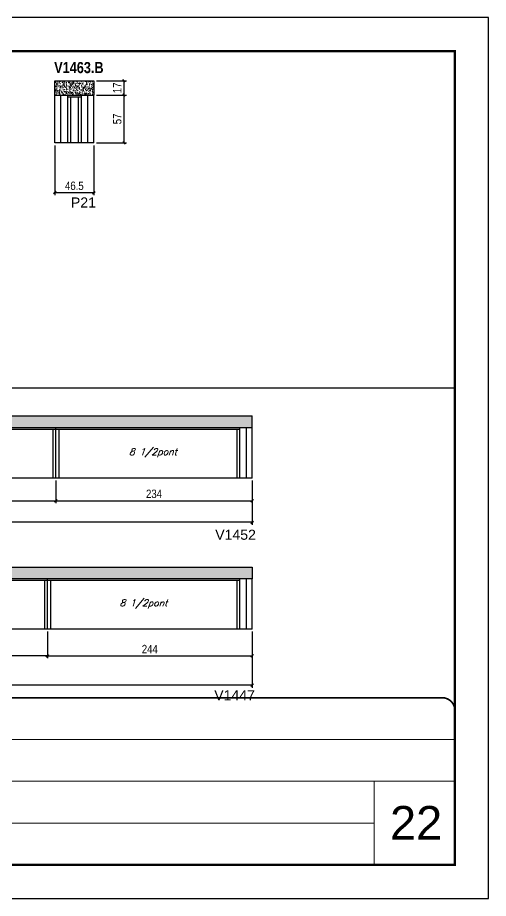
# Model space of a CAD drawing. Extents: x 3309 to 9563, y -2522 to 14608.
# Drawn here: x 5832 to 6393, y 7815 to 8865 of the extents above; entities that cross this region are included whole.
import ezdxf

# ---------------------------------------------------------------- set-up
doc = ezdxf.new("R2010")
doc.units = 0
doc.linetypes.add('CONTINUO', pattern=[0])
doc.linetypes.add('DASHED', pattern=[0.75, 0.5, -0.25])
for name, color, linetype in [('5', 5, 'Continuous'), ('COTA', 241, 'Continuous'), ('NOMENCLATURA', 7, 'Continuous'), ('Painéis', 200, 'Continuous'), ('SARR_2.2x7', 40, 'Continuous'), ('SARR_3.5x7', 81, 'Continuous'), ('texto', 7, 'Continuous')]:
    doc.layers.add(name, color=color, linetype=linetype)
for name, color, linetype, lineweight in [('CARIMBO', 255, 'Continuous', 9), ('Folhas', 255, 'Continuous', 9), ('SARRAFO DE PRESSAO', 251, 'DASHED', 9)]:
    doc.layers.add(name, color=color, linetype=linetype, lineweight=lineweight)
doc.layers.add('Laje_Perimetro', color=7, linetype='Continuous', plot=False)
doc.styles.add('ARIAL', font='arial.ttf')
doc.styles.add('COTA TECNICA', font='techl___.ttf', dxfattribs={"height": 10})
doc.styles.add('Romans', font='romans.shx')
doc.styles.get("Standard").update_dxf_attribs({"font": 'arial.ttf'})
doc.styles.add('TECNICA', font='techb___.ttf', dxfattribs={"height": 10})
doc.styles.add('Tecnologia', font='')
doc.styles.get('Tecnologia').set_extended_font_data('Forgotten Futurist')
doc.dimstyles.new('PAINEL', dxfattribs={"dimtxt": 10, "dimasz": 3, "dimexe": 3, "dimexo": 3, "dimgap": 3, "dimtad": 1, "dimdec": 1, "dimzin": 12, "dimdsep": 46, "dimtxsty": 'COTA TECNICA', "dimblk1": 'OBLIQUE', "dimblk2": 'OBLIQUE', "dimsah": 1, "dimcen": 0.9, "dimclrd": 4, "dimclre": 4, "dimclrt": 240, "dimadec": 1, "dimazin": 3, "dimtfac": 1, "dimtdec": 1, "dimtmove": 0, "dimatfit": 3, "dimfxl": 1, "dimtolj": 1, "dimtzin": 12, "dimarcsym": 0})

# ---------------------------------------------------------------- blocks, each defined once
blk = doc.blocks.new('9999999999')
at = {"color": 30, "linetype": 'CONTINUO'}
for p, q in [((98564.6, 34230.2), (98564.6, 34429.4)), ((98564.6, 34379.6), (99584, 34379.6)), ((98564.6, 34329.8), (99488, 34329.8)), ((99584, 34329.8), (99488, 34329.8)), ((99488, 34329.8), (99488, 34230.2)), ((98564.6, 34280), (99488, 34280))]:
    blk.add_line(p, q, dxfattribs=at)
at = {"color": 30, "linetype": 'CONTINUO', "const_width": 2}
blk.add_lwpolyline([(99584, 34230.2), (99584, 34414.4, 0.414214), (99569, 34429.4), (98229, 34429.4, 0.414214), (98214, 34414.4), (98214, 34245.2, 0.414214), (98229, 34230.2), (99584, 34230.2)], format="xyb", dxfattribs=at)
at = {"layer": 'Folhas'}
blk.add_lwpolyline([(98139, 34190.2), (99624, 34190.2), (99624, 35240.2), (98139, 35240.2)], close=True, dxfattribs=at)
at = {"layer": 'Folhas', "color": 30, "const_width": 3}
blk.add_lwpolyline([(98214, 34230.2), (99584, 34230.2), (99584, 35200.2), (98214, 35200.2)], close=True, dxfattribs=at)
at = {"color": 7, "linetype": 'Continuous', "ltscale": 5, "style": 'ARIAL'}
for s, height, p in [('SKR', 15.48, (98837.7, 34393.1)), ('LEAF LOEFGREN', 15.483, (98837.7, 34343.3)), ('6°PAVIMENTO', 15.483, (98837.7, 34293.5)), ('NOVA SISTEMAS CONSTRUTIVOS', 11.059, (98263.2, 34267.2)), ('LATERAIS DE VIGAS', 15.483, (98837.7, 34243.7))]:
    blk.add_text(s, height=height, dxfattribs=at).set_placement(p)
at = {"layer": 'Folhas', "color": 7, "style": 'Tecnologia', "width": 1.5}
for s, p in [('CLIENTE:', (98573.7, 34397.2)), ('OBRA:', (98573.7, 34347.3)), ('PAVIMENTO:', (98573.7, 34297.5)), ('PROJETO:', (98573.7, 34247.7))]:
    blk.add_text(s, height=14, dxfattribs=at).set_placement(p)
blk = doc.blocks.new('_Oblique')
at = {"color": 0, "linetype": 'ByBlock', "lineweight": -2}
blk.add_line((-0.5, -0.5), (0.5, 0.5), dxfattribs=at)
blk = doc.blocks.new('*D2189')
at = {"layer": 'COTA', "color": 4, "lineweight": -2, "transparency": 16777216}
for p, q in [((5925.9, 8772.7), (5961.9, 8772.7)), ((5958.9, 8715.7), (5958.9, 8772.7)), ((5925.9, 8715.7), (5961.9, 8715.7))]:
    blk.add_line(p, q, dxfattribs=at)
at = {"layer": 'Defpoints', "color": 0, "transparency": 16777216}
for p in [(5922.9, 8772.7), (5958.9, 8772.7), (5922.9, 8715.7)]:
    blk.add_point(p, dxfattribs=at)
at = {"layer": 'COTA', "color": 4, "lineweight": -2, "transparency": 16777216, "xscale": 3, "yscale": 3, "zscale": 3}
for p, rotation in [((5958.9, 8772.7), 90), ((5958.9, 8715.7), 270)]:
    blk.add_blockref('_Oblique', p, dxfattribs=dict(at, rotation=rotation))
at = {"layer": 'COTA', "color": 240, "transparency": 16777216, "insert": (5950.8, 8744.2), "char_height": 10, "attachment_point": 5, "rotation": 90, "style": 'COTA TECNICA'}
blk.add_mtext('\\A1;57', dxfattribs=at)
blk = doc.blocks.new('*D2190')
at = {"layer": 'COTA', "color": 4, "lineweight": -2, "transparency": 16777216}
for p, q in [((5925.9, 8789.7), (5961.9, 8789.7)), ((5958.9, 8772.7), (5958.9, 8789.7)), ((5925.9, 8772.7), (5961.9, 8772.7))]:
    blk.add_line(p, q, dxfattribs=at)
at = {"layer": 'Defpoints', "color": 0, "transparency": 16777216}
for p in [(5922.9, 8789.7), (5958.9, 8789.7), (5922.9, 8772.7)]:
    blk.add_point(p, dxfattribs=at)
at = {"layer": 'COTA', "color": 4, "lineweight": -2, "transparency": 16777216, "xscale": 3, "yscale": 3, "zscale": 3}
for p, rotation in [((5958.9, 8789.7), 90), ((5958.9, 8772.7), 270)]:
    blk.add_blockref('_Oblique', p, dxfattribs=dict(at, rotation=rotation))
at = {"layer": 'COTA', "color": 240, "transparency": 16777216, "insert": (5950.8, 8781.2), "char_height": 10, "attachment_point": 5, "rotation": 90, "style": 'COTA TECNICA'}
blk.add_mtext('\\A1;17', dxfattribs=at)
blk = doc.blocks.new('*D2191')
at = {"layer": 'COTA', "color": 4, "lineweight": -2, "transparency": 16777216}
for p, q in [((5876.4, 8712.7), (5876.4, 8653.3)), ((5922.9, 8712.7), (5922.9, 8653.3)), ((5876.4, 8656.3), (5922.9, 8656.3))]:
    blk.add_line(p, q, dxfattribs=at)
at = {"layer": 'Defpoints', "color": 0, "transparency": 16777216}
for p in [(5876.4, 8715.7), (5922.9, 8715.7), (5922.9, 8656.3)]:
    blk.add_point(p, dxfattribs=at)
at = {"layer": 'COTA', "color": 4, "lineweight": -2, "transparency": 16777216, "xscale": 3, "yscale": 3, "zscale": 3, "rotation": 180}
blk.add_blockref('_Oblique', (5876.4, 8656.3), dxfattribs=at)
at = {"layer": 'COTA', "color": 4, "lineweight": -2, "transparency": 16777216, "xscale": 3, "yscale": 3, "zscale": 3}
blk.add_blockref('_Oblique', (5922.9, 8656.3), dxfattribs=at)
at = {"layer": 'COTA', "color": 240, "transparency": 16777216, "insert": (5899.7, 8664.4), "char_height": 10, "attachment_point": 5, "style": 'COTA TECNICA'}
blk.add_mtext('\\A1;46.5', dxfattribs=at)
blk = doc.blocks.new('*D2207')
at = {"layer": 'COTA', "color": 4, "lineweight": -2, "transparency": 16777216}
for p, q in [((5633.6, 8313.1), (5633.6, 8286)), ((5877.6, 8313.1), (5877.6, 8286)), ((5633.6, 8289), (5877.6, 8289))]:
    blk.add_line(p, q, dxfattribs=at)
at = {"layer": 'Defpoints', "color": 0, "transparency": 16777216}
for p in [(5633.6, 8316.1, 0), (5877.6, 8316.1, 0), (5877.6, 8289)]:
    blk.add_point(p, dxfattribs=at)
at = {"layer": 'COTA', "color": 4, "lineweight": -2, "transparency": 16777216, "xscale": 3, "yscale": 3, "zscale": 3, "rotation": 180}
blk.add_blockref('_Oblique', (5633.6, 8289), dxfattribs=at)
at = {"layer": 'COTA', "color": 4, "lineweight": -2, "transparency": 16777216, "xscale": 3, "yscale": 3, "zscale": 3}
blk.add_blockref('_Oblique', (5877.6, 8289), dxfattribs=at)
at = {"layer": 'COTA', "color": 240, "transparency": 16777216, "insert": (5755.6, 8297.1), "char_height": 10, "attachment_point": 5, "style": 'COTA TECNICA'}
blk.add_mtext('\\A1;244', dxfattribs=at)
blk = doc.blocks.new('*D2208')
at = {"layer": 'COTA', "color": 4, "lineweight": -2, "transparency": 16777216}
for p, q in [((5877.6, 8313.1), (5877.6, 8286)), ((6111.6, 8313.1), (6111.6, 8286)), ((5877.6, 8289), (6111.6, 8289))]:
    blk.add_line(p, q, dxfattribs=at)
at = {"layer": 'Defpoints', "color": 0, "transparency": 16777216}
for p in [(5877.6, 8316.1, 0), (6111.6, 8316.1, 0), (6111.6, 8289)]:
    blk.add_point(p, dxfattribs=at)
at = {"layer": 'COTA', "color": 4, "lineweight": -2, "transparency": 16777216, "xscale": 3, "yscale": 3, "zscale": 3, "rotation": 180}
blk.add_blockref('_Oblique', (5877.6, 8289), dxfattribs=at)
at = {"layer": 'COTA', "color": 4, "lineweight": -2, "transparency": 16777216, "xscale": 3, "yscale": 3, "zscale": 3}
blk.add_blockref('_Oblique', (6111.6, 8289), dxfattribs=at)
at = {"layer": 'COTA', "color": 240, "transparency": 16777216, "insert": (5994.6, 8297.2), "char_height": 10, "attachment_point": 5, "style": 'COTA TECNICA'}
blk.add_mtext('\\A1;234', dxfattribs=at)
blk = doc.blocks.new('*D2209')
at = {"layer": 'COTA', "color": 4, "lineweight": -2, "transparency": 16777216}
for p, q in [((5389.6, 8313.1), (5389.6, 8260.3)), ((6111.6, 8313.1), (6111.6, 8260.3)), ((6111.6, 8263.3), (5389.6, 8263.3))]:
    blk.add_line(p, q, dxfattribs=at)
at = {"layer": 'Defpoints', "color": 0, "transparency": 16777216}
for p in [(5389.6, 8316.1, 0), (6111.6, 8316.1, 0), (5389.6, 8263.3)]:
    blk.add_point(p, dxfattribs=at)
at = {"layer": 'COTA', "color": 4, "lineweight": -2, "transparency": 16777216, "xscale": 3, "yscale": 3, "zscale": 3, "rotation": 180}
blk.add_blockref('_Oblique', (5389.6, 8263.3), dxfattribs=at)
at = {"layer": 'COTA', "color": 4, "lineweight": -2, "transparency": 16777216, "xscale": 3, "yscale": 3, "zscale": 3}
blk.add_blockref('_Oblique', (6111.6, 8263.3), dxfattribs=at)
at = {"layer": 'COTA', "color": 240, "transparency": 16777216, "insert": (5750.6, 8271.4), "char_height": 10, "attachment_point": 5, "style": 'COTA TECNICA'}
blk.add_mtext('\\A1;722', dxfattribs=at)
blk = doc.blocks.new('*D2213')
at = {"layer": 'COTA', "color": 4, "linetype": 'ByBlock', "lineweight": -2, "transparency": 16777216}
for p, q in [((5708.1, 8133), (5708.1, 8101.2)), ((5867.6, 8133), (5867.6, 8101.2)), ((5867.6, 8104.2), (5708.1, 8104.2))]:
    blk.add_line(p, q, dxfattribs=at)
at = {"layer": 'Defpoints', "color": 0, "linetype": 'ByBlock', "transparency": 16777216}
for p in [(5708.1, 8136), (5867.6, 8136), (5708.1, 8104.2)]:
    blk.add_point(p, dxfattribs=at)
at = {"layer": 'COTA', "color": 4, "linetype": 'ByBlock', "lineweight": -2, "transparency": 16777216, "xscale": 3, "yscale": 3, "zscale": 3, "rotation": 180}
blk.add_blockref('_Oblique', (5708.1, 8104.2), dxfattribs=at)
at = {"layer": 'COTA', "color": 4, "linetype": 'ByBlock', "lineweight": -2, "transparency": 16777216, "xscale": 3, "yscale": 3, "zscale": 3}
blk.add_blockref('_Oblique', (5867.6, 8104.2), dxfattribs=at)
at = {"layer": 'COTA', "color": 240, "linetype": 'ByBlock', "transparency": 16777216, "insert": (5787.9, 8112.3), "char_height": 10, "attachment_point": 5, "style": 'COTA TECNICA'}
blk.add_mtext('\\A1;159.5', dxfattribs=at)
blk = doc.blocks.new('*D2220')
at = {"layer": 'COTA', "color": 4, "linetype": 'ByBlock', "lineweight": -2, "transparency": 16777216}
for p, q in [((5389.6, 8133), (5389.6, 8066.1)), ((6111.6, 8133), (6111.6, 8066.1)), ((6111.6, 8069.1), (5389.6, 8069.1))]:
    blk.add_line(p, q, dxfattribs=at)
at = {"layer": 'Defpoints', "color": 0, "linetype": 'ByBlock', "transparency": 16777216}
for p in [(5389.6, 8136), (6111.6, 8136), (5389.6, 8069.1)]:
    blk.add_point(p, dxfattribs=at)
at = {"layer": 'COTA', "color": 4, "linetype": 'ByBlock', "lineweight": -2, "transparency": 16777216, "xscale": 3, "yscale": 3, "zscale": 3, "rotation": 180}
blk.add_blockref('_Oblique', (5389.6, 8069.1), dxfattribs=at)
at = {"layer": 'COTA', "color": 4, "linetype": 'ByBlock', "lineweight": -2, "transparency": 16777216, "xscale": 3, "yscale": 3, "zscale": 3}
blk.add_blockref('_Oblique', (6111.6, 8069.1), dxfattribs=at)
at = {"layer": 'COTA', "color": 240, "linetype": 'ByBlock', "transparency": 16777216, "insert": (5750.6, 8077.2), "char_height": 10, "attachment_point": 5, "style": 'COTA TECNICA'}
blk.add_mtext('\\A1;722', dxfattribs=at)
blk = doc.blocks.new('*D2224')
at = {"layer": 'COTA', "color": 4, "lineweight": -2, "transparency": 16777216}
for p, q in [((5867.6, 8133), (5867.6, 8101.2)), ((6111.6, 8133), (6111.6, 8101.2)), ((5867.6, 8104.2), (6111.6, 8104.2))]:
    blk.add_line(p, q, dxfattribs=at)
at = {"layer": 'Defpoints', "color": 0, "transparency": 16777216}
for p in [(5867.6, 8136, 0), (6111.6, 8136, 0), (6111.6, 8104.2)]:
    blk.add_point(p, dxfattribs=at)
at = {"layer": 'COTA', "color": 4, "lineweight": -2, "transparency": 16777216, "xscale": 3, "yscale": 3, "zscale": 3, "rotation": 180}
blk.add_blockref('_Oblique', (5867.6, 8104.2), dxfattribs=at)
at = {"layer": 'COTA', "color": 4, "lineweight": -2, "transparency": 16777216, "xscale": 3, "yscale": 3, "zscale": 3}
blk.add_blockref('_Oblique', (6111.6, 8104.2), dxfattribs=at)
at = {"layer": 'COTA', "color": 240, "transparency": 16777216, "insert": (5989.6, 8112.2), "char_height": 10, "attachment_point": 5, "style": 'COTA TECNICA'}
blk.add_mtext('\\A1;244', dxfattribs=at)

msp = doc.modelspace()

# ---------------------------------------------------------------- hatches: boundary and pattern name
at = {"layer": 'COTA'}
h = msp.add_hatch(dxfattribs=at)
h.set_pattern_fill('AR-CONC', color=256, scale=0.03)
h.set_pattern_definition([(50, (0, 9.63), (5.46554, -0.4781726), [0.5715, -6.2865]), (355, (0, 9.63), (-1.0573026, 5.7317054), [0.4572, -5.0292175]), (100.451445, (0.4555, 9.5903), (4.4082374, 5.2535326), [0.4857003, -5.3427073]), (46.1842, (0, 11.154), (8.1323712, -1.26127), [0.85725, -9.42975]), (96.63556, (0.678, 11.049), (7.122124, 7.422784), [0.728551, -8.014068]), (351.18415, (0, 11.154), (7.122124, 7.422784), [0.685799, -7.543792]), (21, (0.762, 10.773), (4.5484317, -3.067956), [0.5715, -6.2865]), (326, (0.762, 10.773), (1.8540609, 5.525639), [0.4572, -5.0292]), (71.451445, (1.141, 10.5175), (6.4024926, 2.457683), [0.4857003, -5.342698]), (37.5, (0, 9.6302), (0.0926581, 2.53665117), [0, -4.96824, 0, -5.1054, 0, -5.04825]), (7.5, (0, 9.6302), (2.0045899, 3.00541724), [0, -2.91084, 0, -4.85394, 0, -1.92405]), (327.5, (-1.6993, 9.6302), (4.06771786, -0.17186232), [0, -1.905, 0, -5.9436, 0, -7.8867]), (317.5, (-2.4613, 9.6302), (4.4438754, 0.7627947), [0, -2.4765, 0, -3.94716, 0, -5.6007])])
h.paths.add_polyline_path([(5876.42, 8789.66), (5876.42, 8772.66), (5922.92, 8772.66), (5922.92, 8789.66)])
h = msp.add_hatch(dxfattribs=at)
h.set_pattern_fill('AR-CONC', color=256, scale=0.03)
h.set_pattern_definition([(50, (1647.4945, -1162.19), (5.46554, -0.4781726), [0.5715, -6.2865]), (355, (1647.4945, -1162.19), (-1.0573026, 5.7317054), [0.4572, -5.0292175]), (100.451445, (1647.95, -1162.23), (4.4082374, 5.2535326), [0.4857003, -5.3427073]), (46.1842, (1647.4945, -1160.666), (8.1323712, -1.26127), [0.85725, -9.42975]), (96.63556, (1648.172, -1160.771), (7.122124, 7.422784), [0.728551, -8.014068]), (351.18415, (1647.4945, -1160.666), (7.122124, 7.422784), [0.685799, -7.543792]), (21, (1648.2565, -1161.047), (4.5484317, -3.067956), [0.5715, -6.2865]), (326, (1648.2565, -1161.047), (1.854061, 5.525639), [0.4572, -5.0292]), (71.451445, (1648.6356, -1161.3027), (6.4024926, 2.457683), [0.4857003, -5.342698]), (37.5, (1647.4945, -1162.19), (0.0926581, 2.53665117), [0, -4.96824, 0, -5.1054, 0, -5.04825]), (7.5, (1647.4945, -1162.19), (2.0045899, 3.00541724), [0, -2.91084, 0, -4.85394, 0, -1.92405]), (327.5, (1645.7953, -1162.19), (4.06771786, -0.17186232), [0, -1.905, 0, -5.9436, 0, -7.8867]), (317.5, (1645.0333, -1162.19), (4.4438754, 0.7627947), [0, -2.4765, 0, -3.94716, 0, -5.6007])])
h.paths.add_polyline_path([(6111.6, 8376.13), (6111.6, 8390.13), (5389.6, 8390.13), (5389.6, 8376.13)])
h = msp.add_hatch(dxfattribs=at)
h.set_pattern_fill('AR-CONC', color=256, scale=0.03)
h.set_pattern_definition([(50, (187.9945, -1308.655), (5.46554, -0.4781726), [0.5715, -6.2865]), (355, (187.9945, -1308.655), (-1.0573026, 5.7317054), [0.4572, -5.0292175]), (100.451445, (188.45, -1308.695), (4.4082374, 5.2535326), [0.4857003, -5.3427073]), (46.1842, (187.9945, -1307.131), (8.1323712, -1.26127), [0.85725, -9.42975]), (96.63556, (188.672, -1307.236), (7.122124, 7.422784), [0.728551, -8.014068]), (351.18415, (187.9945, -1307.131), (7.122124, 7.422784), [0.685799, -7.543792]), (21, (188.7565, -1307.512), (4.5484317, -3.067956), [0.5715, -6.2865]), (326, (188.7565, -1307.512), (1.8540609, 5.525639), [0.4572, -5.0292]), (71.451445, (189.1356, -1307.7676), (6.4024926, 2.457683), [0.4857003, -5.342698]), (37.5, (187.9945, -1308.655), (0.0926581, 2.53665117), [0, -4.96824, 0, -5.1054, 0, -5.04825]), (7.5, (187.9945, -1308.655), (2.0045899, 3.00541724), [0, -2.91084, 0, -4.85394, 0, -1.92405]), (327.5, (186.2953, -1308.655), (4.06771786, -0.17186232), [0, -1.905, 0, -5.9436, 0, -7.8867]), (317.5, (185.5333, -1308.655), (4.4438754, 0.7627947), [0, -2.4765, 0, -3.94716, 0, -5.6007])])
h.paths.add_polyline_path([(5681.1, 8145.95), (5708.1, 8145.95), (5708.1, 8195.95), (6111.6, 8195.95), (6111.6, 8209.95), (5389.6, 8209.95), (5389.6, 8195.95), (5681.1, 8195.95)])

# ---------------------------------------------------------------- linework, layer by layer
for p, q in [((5876.42, 8772.66), (5876.42, 8789.66)), ((5876.42, 8789.66), (5922.92, 8789.66)), ((5922.92, 8789.66), (5922.92, 8772.66)), ((4982.87, 8423.54), (6352.87, 8423.54)), ((5389.6, 8390.13), (6111.6, 8390.13)), ((6111.6, 8376.13), (6111.6, 8390.13)), ((5389.6, 8209.95, 0), (6111.6, 8209.95, 0)), ((6111.6, 8209.95, 0), (6111.6, 8195.95, 0))]:
    msp.add_line(p, q, dxfattribs=at)
at = {"layer": 'Laje_Perimetro'}
msp.add_lwpolyline([(6392.87, 8864.98), (4907.87, 8864.98), (4907.87, 7814.98), (6392.87, 7814.98)], close=True, dxfattribs=at)
at = {"layer": 'Painéis', "linetype": 'ByBlock'}
for p, q in [((5876.42, 8715.66), (5876.42, 8772.66)), ((5876.42, 8772.66), (5922.92, 8772.66)), ((5922.92, 8715.66), (5922.92, 8772.66)), ((5922.92, 8715.66), (5876.42, 8715.66)), ((6111.6, 8376.13), (5389.6, 8376.13)), ((5877.6, 8316.13), (5877.6, 8376.13)), ((6111.6, 8316.13), (6111.6, 8376.13)), ((6111.6, 8316.13), (5389.6, 8316.13)), ((6111.6, 8195.95, 0), (5708.1, 8195.95, 0)), ((5867.6, 8135.95, 0), (5867.6, 8195.95, 0)), ((6111.6, 8135.95, 0), (6111.6, 8195.95, 0)), ((6111.6, 8135.95, 0), (5389.6, 8135.95, 0))]:
    msp.add_line(p, q, dxfattribs=at)
at = {"layer": 'SARR_2.2x7', "linetype": 'Continuous'}
for p, q in [((5883.42, 8715.66), (5883.42, 8772.66)), ((5891.42, 8770.46), (5907.92, 8770.46)), ((5915.92, 8715.66), (5915.92, 8772.66)), ((5877.6, 8373.93), (5633.6, 8373.93)), ((6096.6, 8373.93), (5877.6, 8373.93)), ((6104.6, 8316.13), (6104.6, 8376.13)), ((5867.6, 8193.75, 0), (5708.1, 8193.75, 0)), ((6096.6, 8193.75, 0), (5867.6, 8193.75, 0)), ((6104.6, 8135.95, 0), (6104.6, 8195.95, 0))]:
    msp.add_line(p, q, dxfattribs=at)
at = {"layer": 'SARR_3.5x7'}
for p, q in [((5891.42, 8772.66), (5891.42, 8715.66)), ((5894.92, 8770.46), (5894.92, 8715.66)), ((5904.42, 8770.46), (5904.42, 8715.66)), ((5907.92, 8772.66), (5907.92, 8715.66)), ((5874.1, 8373.93), (5874.1, 8316.13)), ((5881.1, 8373.93), (5881.1, 8316.13)), ((6093.1, 8373.93), (6093.1, 8316.13)), ((6096.6, 8376.13), (6096.6, 8316.13)), ((5864.1, 8193.75, 0), (5864.1, 8135.95, 0)), ((5871.1, 8193.75, 0), (5871.1, 8135.95, 0)), ((6093.1, 8193.75, 0), (6093.1, 8135.95, 0)), ((6096.6, 8195.95, 0), (6096.6, 8135.95, 0))]:
    msp.add_line(p, q, dxfattribs=at)

# ---------------------------------------------------------------- block references
at = {"layer": 'SARRAFO DE PRESSAO', "color": 6, "linetype": 'ByBlock'}
msp.add_blockref('9999999999', (-93231.11, -26375.22), dxfattribs=at)

# ---------------------------------------------------------------- texts
at = {"layer": '5', "linetype": 'Continuous'}
for s, rotation, p in [('P21', 359.99996, (5895.6, 8638.6)), ('V1452', 0.00004, (6067.51, 8242.5)), ('V1447', 0.00004, (6066.34, 8051.14, 0))]:
    msp.add_text(s, height=12, rotation=rotation, dxfattribs=at).set_placement(p)
at = {"layer": 'CARIMBO', "style": 'ARIAL'}
msp.add_text('22', height=40, dxfattribs=at).set_placement((6275.73, 7885.13))
at = {"layer": 'NOMENCLATURA', "style": 'TECNICA'}
msp.add_text('V1463.B', height=13.2, dxfattribs=at).set_placement((5875.7, 8798.84))
at = {"layer": 'texto', "color": 2, "char_height": 8, "attachment_point": 5, "style": 'Romans'}
for insert in [(5993.35, 8346.13), (5982.1, 8165.95, 0)]:
    msp.add_mtext('{\\Q19;\\C256;8 1/2pont}', dxfattribs=dict(at, insert=insert))

# ---------------------------------------------------------------- dimensions: what is measured, and where the dimension line sits
at = {"layer": 'COTA'}
for base, p1, p2, picture, middle in [((5958.88, 8789.66), (5922.92, 8772.66), (5922.92, 8789.66), '*D2190', (5950.81, 8781.16)), ((5958.88, 8772.66), (5922.92, 8715.66), (5922.92, 8772.66), '*D2189', (5950.77, 8744.16))]:
    dim = msp.add_linear_dim(base=base, p1=p1, p2=p2, angle=90, dimstyle='PAINEL', dxfattribs=at)
    dim.commit()
    dim.dimension.update_dxf_attribs({"geometry": picture, "text_midpoint": middle})
for base, p1, p2, picture, middle in [((5922.92, 8656.27), (5876.42, 8715.66), (5922.92, 8715.66), '*D2191', (5899.67, 8664.38)), ((5389.6, 8263.35, 0), (6111.6, 8316.13), (5389.6, 8316.13), '*D2209', (5750.6, 8271.42, 0)), ((5877.6, 8289, 0), (5633.6, 8316.13), (5877.6, 8316.13), '*D2207', (5755.6, 8297.08, 0)), ((6111.6, 8289, 0), (5877.6, 8316.13), (6111.6, 8316.13), '*D2208', (5994.6, 8297.22, 0)), ((6111.6, 8104.15), (5867.6, 8135.95, 0), (6111.6, 8135.95, 0), '*D2224', (5989.6, 8112.23))]:
    dim = msp.add_linear_dim(base=base, p1=p1, p2=p2, dimstyle='PAINEL', dxfattribs=at)
    dim.commit()
    dim.dimension.update_dxf_attribs({"geometry": picture, "text_midpoint": middle})
at = {"layer": 'COTA', "linetype": 'ByBlock'}
for base, p1, p2, picture, middle in [((5389.6, 8069.15, 0), (6111.6, 8135.95, 0), (5389.6, 8135.95, 0), '*D2220', (5750.6, 8077.22, 0)), ((5708.1, 8104.15, 0), (5867.6, 8135.95, 0), (5708.1, 8135.95, 0), '*D2213', (5787.85, 8112.29, 0))]:
    dim = msp.add_linear_dim(base=base, p1=p1, p2=p2, angle=180, dimstyle='PAINEL', dxfattribs=at)
    dim.commit()
    dim.dimension.update_dxf_attribs({"geometry": picture, "text_midpoint": middle})

doc.saveas('drawing.dxf')
